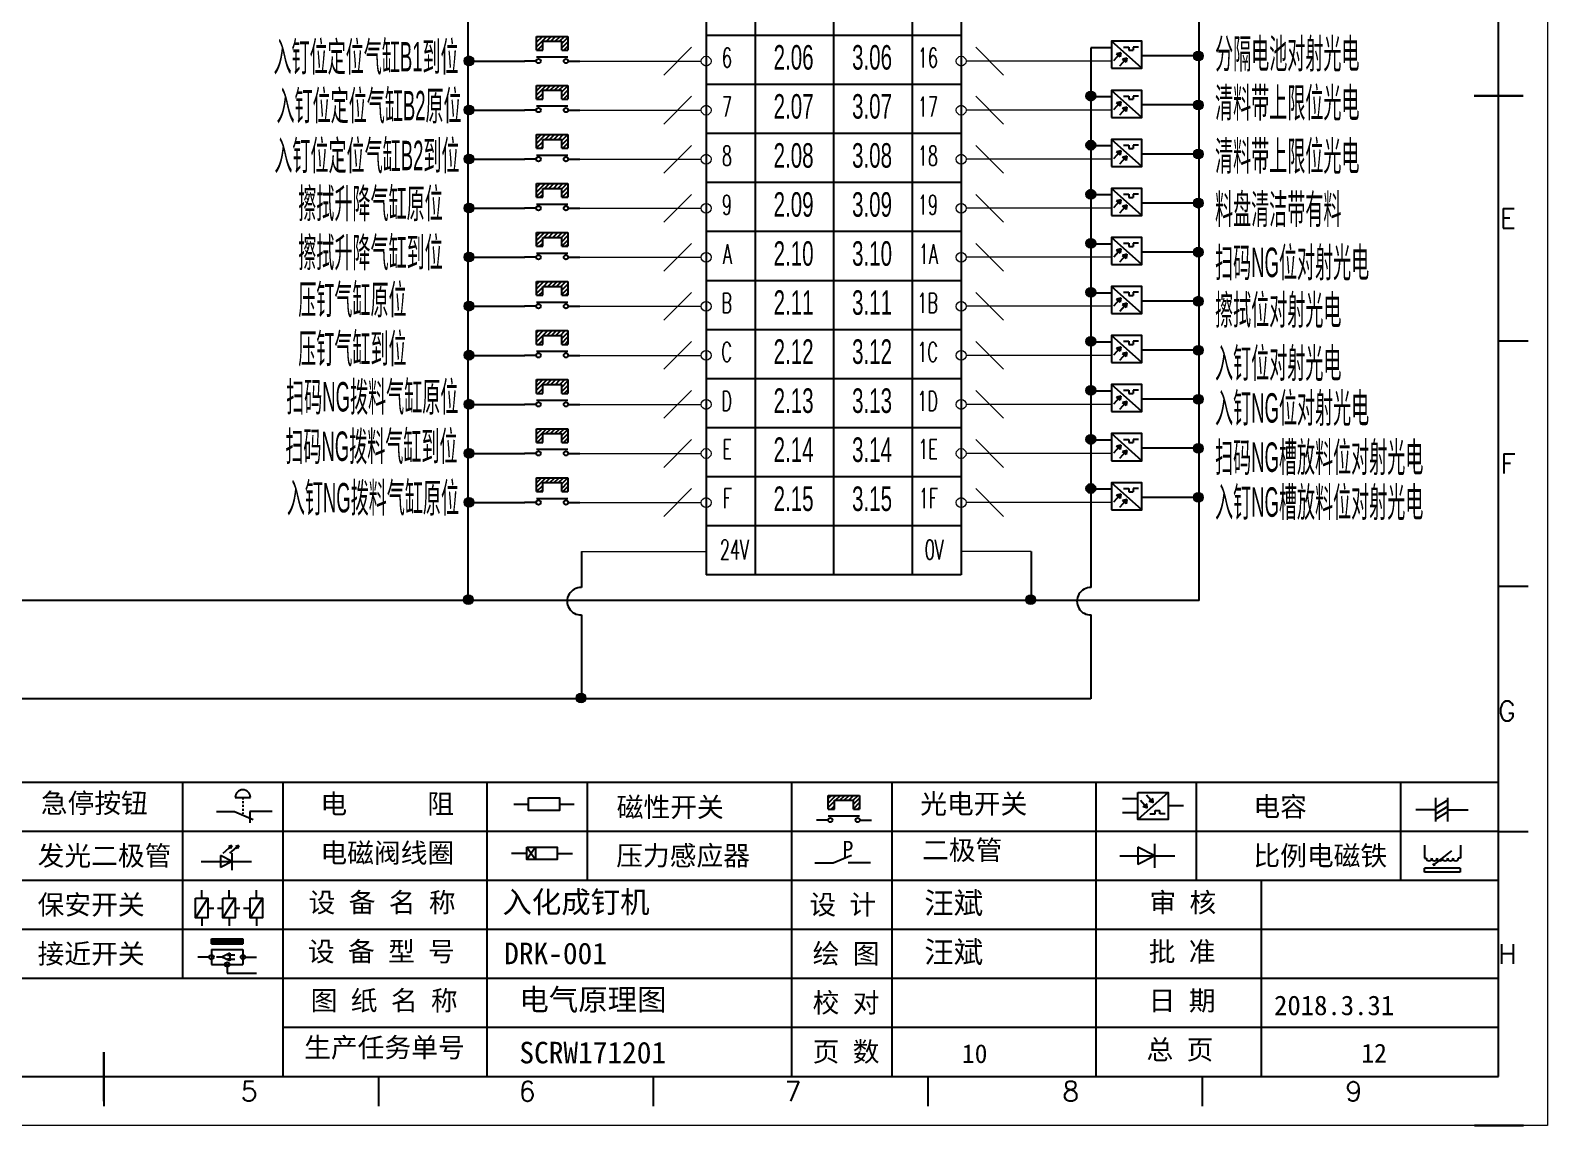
# Model space of a CAD drawing. Header units: millimetres. Extents: x 175 to 4940, y -2082 to 1907.
# Drawn here: x 1075.9 to 1230.6, y 99.8 to 211.4 of the extents above; entities that cross this region are included whole.
import ezdxf
from ezdxf.enums import TextEntityAlignment as Align

# ---------------------------------------------------------------- set-up
doc = ezdxf.new("R2010")
doc.units = ezdxf.units.MM
doc.layers.add('AE_BOR', color=1, linetype='Continuous')
doc.layers.add('Dimension', color=3, linetype='Continuous', lineweight=13)
doc.styles.get("Standard").update_dxf_attribs({"font": ''})
doc.styles.add('WD', font='romans.shx', dxfattribs={"width": 0.8, "bigfont": 'gbcbig.shx'})
doc.styles.add('样式 8', font='arial.ttf', dxfattribs={"width": 0.6, "height": 2.5})
doc.styles.add('汉字', font='')
doc.styles.get('Standard').set_extended_font_data('SimSun')
doc.styles.get('汉字').set_extended_font_data('新宋体')

# ---------------------------------------------------------------- blocks, each defined once
blk = doc.blocks.new('磁性开关')
at = {"linetype": 'ByBlock'}
h = blk.add_hatch(dxfattribs=at)
h.set_pattern_fill('ANSI31', color=256, scale=0.1, style=0)
h.paths.add_polyline_path([(-1910.88, -776.69), (-1910.88, -775.29), (-1907.69, -775.29), (-1907.69, -776.69), (-1908.31, -776.69), (-1908.31, -775.79), (-1910.25, -775.79), (-1910.25, -776.69)])
for p, q in [((-1910.88, -776.69), (-1910.88, -775.29)), ((-1910.88, -775.29), (-1907.69, -775.29)), ((-1910.25, -776.69), (-1910.25, -775.79)), ((-1910.25, -775.79), (-1908.31, -775.79)), ((-1908.31, -776.69), (-1908.31, -775.79)), ((-1907.69, -775.29), (-1907.69, -776.69)), ((-1910.91, -777.81), (-1912.09, -777.81)), ((-1910.88, -776.69), (-1910.25, -776.69)), ((-1910.88, -777.39), (-1907.69, -777.39)), ((-1908.31, -776.69), (-1907.69, -776.69)), ((-1907.66, -777.81), (-1906.48, -777.81))]:
    blk.add_line(p, q, dxfattribs=at)
for centre in [(-1910.68, -777.81), (-1907.88, -777.81)]:
    blk.add_circle(centre, 0.225, dxfattribs=at)
blk = doc.blocks.new('光电开关')
at = {"linetype": 'ByBlock'}
h = blk.add_hatch(dxfattribs=at)
h.set_pattern_fill('ANSI31', color=256, scale=0.01, style=0)
h.set_pattern_definition([(45, (0.172267, 0), (-0.0224506403, 0.0224506403), [])])
h.paths.add_polyline_path([(-1882.44, -776.34), (-1882.5, -775.91), (-1882.68, -776.07)])
h.paths.add_polyline_path([(-1882.86, -776.23), (-1882.44, -776.34), (-1882.68, -776.07)])
h.paths.add_polyline_path([(-1883.05, -776.88), (-1883.11, -776.45), (-1883.29, -776.61)])
h.paths.add_polyline_path([(-1883.47, -776.77), (-1883.05, -776.88), (-1883.29, -776.61)])
for p, q in [((-1884.01, -775.96), (-1885.56, -775.96)), ((-1880.91, -775.3), (-1884.01, -778.05)), ((-1883.75, -776.09), (-1883.05, -776.88)), ((-1883.11, -776.45), (-1883.47, -776.77)), ((-1883.14, -775.55), (-1882.44, -776.34)), ((-1883.05, -776.88), (-1883.11, -776.45)), ((-1882.5, -775.91), (-1882.86, -776.23)), ((-1882.44, -776.34), (-1882.86, -776.23)), ((-1882.44, -776.34), (-1882.5, -775.91)), ((-1879.37, -776.67), (-1880.91, -776.67)), ((-1884.01, -777.39), (-1885.56, -777.39)), ((-1883.05, -776.88), (-1883.47, -776.77)), ((-1882.78, -777.47), (-1882.23, -777.47)), ((-1882.23, -777.47), (-1882.23, -777.14)), ((-1882.23, -777.14), (-1881.78, -777.14)), ((-1881.78, -777.47), (-1881.78, -777.14)), ((-1881.23, -777.47), (-1881.78, -777.47))]:
    blk.add_line(p, q, dxfattribs=at)
blk.add_lwpolyline([(-1884.01, -775.3), (-1880.91, -775.3), (-1880.91, -778.05), (-1884.01, -778.05)], close=True, dxfattribs=at)
blk = doc.blocks.new('电磁阀线圈')
at = {"linetype": 'ByBlock'}
for p, q in [((-1854.61, -796.54), (-1856.17, -796.54)), ((-1854.61, -795.92), (-1853.75, -797.16)), ((-1853.75, -795.92), (-1854.61, -797.16)), ((-1853.75, -795.92), (-1853.75, -797.16)), ((-1851.53, -796.54), (-1849.97, -796.54))]:
    blk.add_line(p, q, dxfattribs=at)
blk.add_lwpolyline([(-1854.61, -795.92), (-1851.53, -795.92), (-1851.53, -797.16), (-1854.61, -797.16)], close=True, dxfattribs=at)
blk = doc.blocks.new('压力感应器')
at = {"linetype": 'ByBlock'}
for p, q in [((-1817.44, -777.73), (-1815.59, -777.73)), ((-1815.59, -777.73), (-1813.71, -776.93)), ((-1811.78, -777.73), (-1814.05, -777.73))]:
    blk.add_line(p, q, dxfattribs=at)
at = {"linetype": 'ByBlock', "insert": (-1814.65, -775.48), "char_height": 1.68, "width": 1.2242, "attachment_point": 1}
blk.add_mtext('{\\fNSimSun|b0|i0|c134|p49;P}', dxfattribs=at)
blk = doc.blocks.new('二极管')
at = {"linetype": 'ByBlock'}
for p, q in [((-1783.97, -776.77), (-1785.69, -775.9)), ((-1785.69, -775.9), (-1785.69, -777.65)), ((-1783.97, -777.99), (-1783.97, -775.56)), ((-1787.52, -776.77), (-1781.92, -776.77)), ((-1783.97, -776.77), (-1785.69, -777.65))]:
    blk.add_line(p, q, dxfattribs=at)
blk = doc.blocks.new('电容')
at = {"linetype": 'ByBlock'}
for p, q in [((-1756.08, -782.99), (-1756.08, -780.56)), ((-1754.86, -780.79), (-1756.08, -781.55)), ((-1754.86, -782.99), (-1754.86, -780.56)), ((-1756.08, -781.77), (-1758.13, -781.77)), ((-1754.86, -781.44), (-1756.08, -782.2)), ((-1754.86, -781.99), (-1756.08, -782.75)), ((-1754.86, -781.77), (-1752.81, -781.77))]:
    blk.add_line(p, q, dxfattribs=at)
blk = doc.blocks.new('发光二极管')
at = {"linetype": 'ByBlock'}
for p, q in [((-1755.78, -785.92), (-1754.89, -785.14)), ((-1754.89, -785.14), (-1755.2, -785.22)), ((-1755.2, -785.22), (-1755.01, -785.43)), ((-1755.08, -785.92), (-1754.18, -785.14)), ((-1754.89, -785.14), (-1755.01, -785.43)), ((-1754.84, -787.63), (-1754.84, -785.92)), ((-1754.18, -785.14), (-1754.49, -785.22)), ((-1754.49, -785.22), (-1754.31, -785.43)), ((-1754.18, -785.14), (-1754.31, -785.43)), ((-1758.01, -786.77), (-1752.89, -786.77)), ((-1754.84, -786.77), (-1756.04, -786.16)), ((-1756.04, -786.16), (-1756.04, -787.39)), ((-1754.84, -786.77), (-1756.04, -787.39))]:
    blk.add_line(p, q, dxfattribs=at)
blk = doc.blocks.new('比例电磁阀')
at = {"linetype": 'ByBlock'}
for p, q in [((-1757.26, -775.38), (-1757.26, -776.71)), ((-1754.5, -775.98), (-1756.35, -777.44)), ((-1753.58, -775.38), (-1753.58, -776.71)), ((-1757.26, -776.71), (-1757.05, -776.71)), ((-1753.6, -777.73), (-1757.25, -777.73)), ((-1757.25, -778.13), (-1757.25, -777.73)), ((-1753.6, -778.13), (-1757.25, -778.13)), ((-1756.35, -777.44), (-1756.25, -777.25)), ((-1756.35, -777.44), (-1756.15, -777.38)), ((-1756.15, -777.38), (-1756.25, -777.25)), ((-1753.58, -776.71), (-1753.8, -776.71)), ((-1753.6, -777.73), (-1753.6, -778.13))]:
    blk.add_line(p, q, dxfattribs=at)
for centre in [(-1756.78, -776.71), (-1756.24, -776.71), (-1755.7, -776.71), (-1755.15, -776.71), (-1754.61, -776.71), (-1754.07, -776.71)]:
    blk.add_arc(centre, 0.271, 180, 0, dxfattribs=at)
blk = doc.blocks.new('保安开关')
at = {"linetype": 'ByBlock'}
for p, q in [((-1757.96, -790.79), (-1757.96, -789.97)), ((-1755.17, -790.79), (-1755.17, -789.97)), ((-1752.39, -790.79), (-1752.39, -789.97)), ((-1757.33, -790.79), (-1758.6, -792.81)), ((-1757.33, -791.8), (-1756.72, -791.8)), ((-1756.35, -791.8), (-1755.89, -791.8)), ((-1754.54, -790.79), (-1755.81, -792.81)), ((-1754.52, -791.8), (-1754.06, -791.8)), ((-1753.69, -791.8), (-1753.08, -791.8)), ((-1751.75, -790.79), (-1753.02, -792.81)), ((-1757.96, -792.81), (-1757.96, -793.62)), ((-1755.17, -792.81), (-1755.17, -793.62)), ((-1752.39, -792.81), (-1752.39, -793.62))]:
    blk.add_line(p, q, dxfattribs=at)
for points in [[(-1758.6, -790.79), (-1757.33, -790.79), (-1757.33, -792.81), (-1758.6, -792.81)], [(-1755.81, -790.79), (-1754.54, -790.79), (-1754.54, -792.81), (-1755.81, -792.81)], [(-1753.02, -790.79), (-1751.75, -790.79), (-1751.75, -792.81), (-1753.02, -792.81)]]:
    blk.add_lwpolyline(points, close=True, dxfattribs=at)
blk = doc.blocks.new('接近开关')
at = {"linetype": 'ByBlock'}
h = blk.add_hatch(dxfattribs=at)
h.set_pattern_fill('ANSI31', color=256, scale=0.01, style=0)
h.set_pattern_definition([(45, (-89.131516, -30.795668), (-0.0224506403, 0.0224506403), [])])
h.paths.add_polyline_path([(-1516.96, -1123.35), (-1516.96, -1122.85), (-1513.76, -1122.85), (-1513.76, -1123.35)])
for p, q in [((-1516.96, -1123.35), (-1516.96, -1122.85)), ((-1516.96, -1122.85), (-1513.76, -1122.85)), ((-1513.76, -1122.85), (-1513.76, -1123.35)), ((-1517.18, -1124.71), (-1518.36, -1124.71)), ((-1516.96, -1123.35), (-1513.76, -1123.35)), ((-1516.96, -1123.95), (-1513.76, -1123.95)), ((-1516.96, -1123.95), (-1516.96, -1125.47)), ((-1515.91, -1124.71), (-1516.45, -1124.71)), ((-1515.11, -1124.31), (-1515.91, -1124.71)), ((-1515.11, -1125.11), (-1515.91, -1124.71)), ((-1515.33, -1124.53), (-1515.17, -1124.53)), ((-1515.25, -1124.45), (-1515.25, -1124.61)), ((-1515.11, -1124.31), (-1515.11, -1125.11)), ((-1515.11, -1124.48), (-1514.58, -1124.48)), ((-1513.76, -1123.95), (-1513.76, -1125.47)), ((-1513.54, -1124.71), (-1512.36, -1124.71)), ((-1516.96, -1125.47), (-1513.76, -1125.47)), ((-1515.36, -1125.69), (-1515.36, -1126.36)), ((-1515.33, -1124.88), (-1515.17, -1124.88)), ((-1515.11, -1124.94), (-1514.58, -1124.94)), ((-1515.36, -1126.36), (-1512.36, -1126.36))]:
    blk.add_line(p, q, dxfattribs=at)
for centre in [(-1516.96, -1124.71), (-1513.76, -1124.71), (-1515.36, -1125.47)]:
    blk.add_circle(centre, 0.225, dxfattribs=at)
blk = doc.blocks.new('电阻')
at = {"linetype": 'ByBlock'}
for p, q in [((-3.09, 0), (-1.57, 0)), ((1.57, 0), (3.09, 0))]:
    blk.add_line(p, q, dxfattribs=at)
blk.add_lwpolyline([(-1.57, 0.63), (1.57, 0.63), (1.57, -0.63), (-1.57, -0.63)], close=True, dxfattribs=at)
blk = doc.blocks.new('急停按钮')
at = {"linetype": 'ByBlock'}
for p, q in [((-1.86, 0), (0, 0)), ((0, 0), (1.88, -0.81)), ((0.06, 1.45), (1.61, 1.45)), ((0.83, 1.45), (0.83, 1.24)), ((0.83, 1.07), (0.83, 0.85)), ((0.83, 0.68), (0.83, 0.47)), ((0.83, 0.29), (0.83, 0.08)), ((3.81, 0), (1.54, 0)), ((1.54, 0), (1.54, -1.15)), ((0.83, -0.09), (0.83, -0.24))]:
    blk.add_line(p, q, dxfattribs=at)
blk.add_arc((0.83, 1.45), 0.774, 0, 180)

msp = doc.modelspace()

# ---------------------------------------------------------------- hatches: boundary and pattern name
at = {"linetype": 'ByBlock'}
h = msp.add_hatch(dxfattribs=at)
h.set_pattern_fill('ANSI31', color=256, scale=0.01, angle=180, style=0)
h.set_pattern_definition([(315, (3070.331145, -567.749178), (-0.0224506403, -0.0224506403), [])])
h.paths.add_polyline_path([(1187.715, 208.589), (1187.655, 208.162), (1187.476, 208.321)])
h.paths.add_polyline_path([(1187.715, 208.589), (1187.476, 208.321), (1187.298, 208.481)])
h.paths.add_polyline_path([(1187.049, 208.703), (1186.87, 208.862), (1187.108, 209.13)])
h.paths.add_polyline_path([(1186.87, 208.862), (1186.691, 209.021), (1187.108, 209.13)])
at = {"lineweight": -2}
for points in [[(1195.517, 208.804, 1), (1194.517, 208.804, 1)], [(1121.15, 208.304, 1), (1120.15, 208.304, 1)], [(1183.558, 204.712, -1), (1184.558, 204.712, -1)], [(1195.517, 203.804, 1), (1194.517, 203.804, 1)], [(1121.15, 203.304, 1), (1120.15, 203.304, 1)], [(1183.558, 199.712, -1), (1184.558, 199.712, -1)], [(1121.15, 198.304, 1), (1120.15, 198.304, 1)], [(1195.517, 198.804, 1), (1194.517, 198.804, 1)], [(1183.558, 194.712, -1), (1184.558, 194.712, -1)], [(1121.15, 193.304, 1), (1120.15, 193.304, 1)], [(1195.517, 193.804, 1), (1194.517, 193.804, 1)], [(1121.15, 188.304, 1), (1120.15, 188.304, 1)], [(1183.558, 189.712, -1), (1184.558, 189.712, -1)], [(1195.517, 188.804, 1), (1194.517, 188.804, 1)], [(1183.558, 184.712, -1), (1184.558, 184.712, -1)], [(1195.517, 183.804, 1), (1194.517, 183.804, 1)], [(1121.15, 183.304, 1), (1120.15, 183.304, 1)], [(1183.558, 179.712, -1), (1184.558, 179.712, -1)], [(1121.15, 178.304, 1), (1120.15, 178.304, 1)], [(1195.517, 178.804, 1), (1194.517, 178.804, 1)], [(1183.558, 174.712, -1), (1184.558, 174.712, -1)], [(1121.15, 173.304, 1), (1120.15, 173.304, 1)], [(1195.517, 173.804, 1), (1194.517, 173.804, 1)], [(1183.558, 169.712, -1), (1184.558, 169.712, -1)], [(1121.15, 168.304, 1), (1120.15, 168.304, 1)], [(1195.517, 168.804, 1), (1194.517, 168.804, 1)], [(1183.558, 164.712, -1), (1184.558, 164.712, -1)], [(1195.517, 163.804, 1), (1194.517, 163.804, 1)], [(1121.15, 163.304, 1), (1120.15, 163.304, 1)], [(1121.082, 153.378, 1), (1120.082, 153.378, 1)], [(1178.431, 153.378, 1), (1177.431, 153.378, 1)], [(1132.579, 143.35, 1), (1131.579, 143.35, 1)]]:
    msp.add_hatch(color=256, dxfattribs=at).paths.add_polyline_path(points)
at = {"linetype": 'ByBlock'}
h = msp.add_hatch(dxfattribs=at)
h.set_pattern_fill('ANSI31', color=256, scale=0.01, angle=180, style=0)
h.set_pattern_definition([(315, (3070.331145, -572.749178), (-0.0224506403, -0.0224506403), [])])
h.paths.add_polyline_path([(1187.715, 203.589), (1187.655, 203.162), (1187.476, 203.321)])
h.paths.add_polyline_path([(1187.715, 203.589), (1187.476, 203.321), (1187.298, 203.481)])
h.paths.add_polyline_path([(1187.049, 203.703), (1186.87, 203.862), (1187.108, 204.13)])
h.paths.add_polyline_path([(1186.87, 203.862), (1186.691, 204.021), (1187.108, 204.13)])
h = msp.add_hatch(dxfattribs=at)
h.set_pattern_fill('ANSI31', color=256, scale=0.01, angle=180, style=0)
h.set_pattern_definition([(315, (3070.331145, -577.749178), (-0.0224506403, -0.0224506403), [])])
h.paths.add_polyline_path([(1187.715, 198.589), (1187.655, 198.162), (1187.476, 198.321)])
h.paths.add_polyline_path([(1187.715, 198.589), (1187.476, 198.321), (1187.298, 198.481)])
h.paths.add_polyline_path([(1187.049, 198.703), (1186.87, 198.862), (1187.108, 199.13)])
h.paths.add_polyline_path([(1186.87, 198.862), (1186.691, 199.021), (1187.108, 199.13)])
h = msp.add_hatch(dxfattribs=at)
h.set_pattern_fill('ANSI31', color=256, scale=0.01, angle=180, style=0)
h.set_pattern_definition([(315, (3070.331145, -582.749178), (-0.0224506403, -0.0224506403), [])])
h.paths.add_polyline_path([(1187.715, 193.589), (1187.655, 193.162), (1187.476, 193.321)])
h.paths.add_polyline_path([(1187.715, 193.589), (1187.476, 193.321), (1187.298, 193.481)])
h.paths.add_polyline_path([(1187.049, 193.703), (1186.87, 193.862), (1187.108, 194.13)])
h.paths.add_polyline_path([(1186.87, 193.862), (1186.691, 194.021), (1187.108, 194.13)])
h = msp.add_hatch(dxfattribs=at)
h.set_pattern_fill('ANSI31', color=256, scale=0.01, angle=180, style=0)
h.set_pattern_definition([(315, (3070.331145, -587.749178), (-0.0224506403, -0.0224506403), [])])
h.paths.add_polyline_path([(1187.715, 188.589), (1187.655, 188.162), (1187.476, 188.321)])
h.paths.add_polyline_path([(1187.715, 188.589), (1187.476, 188.321), (1187.298, 188.481)])
h.paths.add_polyline_path([(1187.049, 188.703), (1186.87, 188.862), (1187.108, 189.13)])
h.paths.add_polyline_path([(1186.87, 188.862), (1186.691, 189.021), (1187.108, 189.13)])
h = msp.add_hatch(dxfattribs=at)
h.set_pattern_fill('ANSI31', color=256, scale=0.01, angle=180, style=0)
h.set_pattern_definition([(315, (3070.331145, -592.749178), (-0.0224506403, -0.0224506403), [])])
h.paths.add_polyline_path([(1187.715, 183.589), (1187.655, 183.162), (1187.476, 183.321)])
h.paths.add_polyline_path([(1187.715, 183.589), (1187.476, 183.321), (1187.298, 183.481)])
h.paths.add_polyline_path([(1187.049, 183.703), (1186.87, 183.862), (1187.108, 184.13)])
h.paths.add_polyline_path([(1186.87, 183.862), (1186.691, 184.021), (1187.108, 184.13)])
h = msp.add_hatch(dxfattribs=at)
h.set_pattern_fill('ANSI31', color=256, scale=0.01, angle=180, style=0)
h.set_pattern_definition([(315, (3070.331145, -597.749178), (-0.0224506403, -0.0224506403), [])])
h.paths.add_polyline_path([(1187.715, 178.589), (1187.655, 178.162), (1187.476, 178.321)])
h.paths.add_polyline_path([(1187.715, 178.589), (1187.476, 178.321), (1187.298, 178.481)])
h.paths.add_polyline_path([(1187.049, 178.703), (1186.87, 178.862), (1187.108, 179.13)])
h.paths.add_polyline_path([(1186.87, 178.862), (1186.691, 179.021), (1187.108, 179.13)])
h = msp.add_hatch(dxfattribs=at)
h.set_pattern_fill('ANSI31', color=256, scale=0.01, angle=180, style=0)
h.set_pattern_definition([(315, (3070.331145, -602.749178), (-0.0224506403, -0.0224506403), [])])
h.paths.add_polyline_path([(1187.715, 173.589), (1187.655, 173.162), (1187.476, 173.321)])
h.paths.add_polyline_path([(1187.715, 173.589), (1187.476, 173.321), (1187.298, 173.481)])
h.paths.add_polyline_path([(1187.049, 173.703), (1186.87, 173.862), (1187.108, 174.13)])
h.paths.add_polyline_path([(1186.87, 173.862), (1186.691, 174.021), (1187.108, 174.13)])
h = msp.add_hatch(dxfattribs=at)
h.set_pattern_fill('ANSI31', color=256, scale=0.01, angle=180, style=0)
h.set_pattern_definition([(315, (3070.331145, -607.749178), (-0.0224506403, -0.0224506403), [])])
h.paths.add_polyline_path([(1187.715, 168.589), (1187.655, 168.162), (1187.476, 168.321)])
h.paths.add_polyline_path([(1187.715, 168.589), (1187.476, 168.321), (1187.298, 168.481)])
h.paths.add_polyline_path([(1187.049, 168.703), (1186.87, 168.862), (1187.108, 169.13)])
h.paths.add_polyline_path([(1186.87, 168.862), (1186.691, 169.021), (1187.108, 169.13)])
h = msp.add_hatch(dxfattribs=at)
h.set_pattern_fill('ANSI31', color=256, scale=0.01, angle=180, style=0)
h.set_pattern_definition([(315, (3070.331145, -612.749178), (-0.0224506403, -0.0224506403), [])])
h.paths.add_polyline_path([(1187.715, 163.589), (1187.655, 163.162), (1187.476, 163.321)])
h.paths.add_polyline_path([(1187.715, 163.589), (1187.476, 163.321), (1187.298, 163.481)])
h.paths.add_polyline_path([(1187.049, 163.703), (1186.87, 163.862), (1187.108, 164.13)])
h.paths.add_polyline_path([(1186.87, 163.862), (1186.691, 164.021), (1187.108, 164.13)])

# ---------------------------------------------------------------- linework, layer by layer
for p, q in [((1225.642, 104.754), (1225.642, 304.754)), ((1144.834, 245.896), (1144.834, 155.896)), ((1149.834, 245.896), (1149.834, 155.896)), ((1157.834, 245.896), (1157.834, 155.896)), ((1165.834, 245.896), (1165.834, 155.896)), ((1170.834, 245.896), (1170.834, 155.896)), ((1170.834, 210.896), (1144.834, 210.896)), ((1184.058, 209.637), (1184.058, 154.609)), ((1120.584, 208.283), (1126.326, 208.283)), ((1195.085, 208.808), (1189.244, 208.808)), ((1170.834, 205.896), (1144.834, 205.896)), ((1120.584, 203.283), (1126.326, 203.283)), ((1195.085, 203.808), (1189.244, 203.808)), ((1170.834, 200.896), (1144.834, 200.896)), ((1120.584, 198.283), (1126.326, 198.283)), ((1195.085, 198.808), (1189.244, 198.808)), ((1170.834, 195.896), (1144.834, 195.896)), ((1195.085, 193.808), (1189.244, 193.808)), ((1120.584, 193.283), (1126.326, 193.283)), ((1170.834, 190.896), (1144.834, 190.896)), ((1195.085, 188.808), (1189.244, 188.808)), ((1120.584, 188.283), (1126.326, 188.283)), ((1170.834, 185.896), (1144.834, 185.896)), ((1120.584, 183.283), (1126.326, 183.283)), ((1195.085, 183.808), (1189.244, 183.808)), ((1170.834, 180.896), (1144.834, 180.896)), ((1120.584, 178.283), (1126.326, 178.283)), ((1195.085, 178.808), (1189.244, 178.808)), ((1170.834, 175.896), (1144.834, 175.896)), ((1195.085, 173.808), (1189.244, 173.808)), ((1120.584, 173.283), (1126.326, 173.283)), ((1170.834, 170.896), (1144.834, 170.896)), ((1195.085, 168.808), (1189.244, 168.808)), ((1120.584, 168.283), (1126.326, 168.283)), ((1170.834, 165.896), (1144.834, 165.896)), ((1120.584, 163.283), (1126.326, 163.283)), ((1195.085, 163.808), (1189.244, 163.808)), ((1170.834, 160.896), (1144.834, 160.896)), ((1132.115, 158.283), (1132.115, 154.607)), ((1177.972, 158.283), (1177.972, 153.283)), ((1170.834, 155.896), (1144.834, 155.896)), ((1195.088, 153.283), (1046.07, 153.283)), ((1132.115, 151.822), (1132.115, 143.283)), ((1184.058, 151.821), (1184.058, 143.283)), ((1184.058, 143.283), (955.892, 143.283)), ((943.672, 104.754), (1223.172, 104.754)), ((1064.439, 104.754), (1124.389, 104.754)), ((1124.389, 104.754), (1193.174, 104.754))]:
    msp.add_line(p, q)
at = {"color": 0, "lineweight": -2}
for p, q in [((1120.58, 153.283), (1120.58, 238.283)), ((1195.088, 153.283), (1195.088, 238.283)), ((1091.428, 134.754), (1091.428, 114.754)), ((1101.666, 134.754), (1101.666, 104.839)), ((1122.476, 134.754), (1122.476, 124.754)), ((1132.714, 134.754), (1132.714, 124.754)), ((1153.524, 134.754), (1153.524, 124.754)), ((1163.762, 134.754), (1163.762, 124.754)), ((1184.572, 134.754), (1184.572, 124.754)), ((1194.81, 134.754), (1194.81, 124.754)), ((1215.62, 134.754), (1215.62, 124.754)), ((1122.476, 124.754), (1122.476, 104.839)), ((1153.524, 124.754), (1153.524, 104.754)), ((1163.762, 124.754), (1163.762, 104.754)), ((1184.572, 124.754), (1184.572, 104.754)), ((1201.425, 124.754), (1201.425, 104.754))]:
    msp.add_line(p, q, dxfattribs=at)
at = {"linetype": 'ByBlock'}
for p, q in [((1186.153, 209.637), (1184.058, 209.637)), ((1189.244, 207.547), (1186.153, 210.301)), ((1186.407, 208.343), (1187.108, 209.13)), ((1187.108, 209.13), (1186.691, 209.021)), ((1187.049, 208.703), (1186.691, 209.021)), ((1187.108, 209.13), (1187.049, 208.703)), ((1187.38, 209.72), (1187.927, 209.72)), ((1187.927, 209.72), (1187.927, 209.386)), ((1187.927, 209.386), (1188.383, 209.386)), ((1188.93, 209.72), (1188.383, 209.72)), ((1188.383, 209.72), (1188.383, 209.386)), ((1187.014, 207.802), (1187.715, 208.589)), ((1187.715, 208.589), (1187.298, 208.481)), ((1187.655, 208.162), (1187.298, 208.481)), ((1187.715, 208.589), (1187.655, 208.162)), ((1186.153, 204.637), (1183.958, 204.637)), ((1189.244, 202.547), (1186.153, 205.301)), ((1187.38, 204.72), (1187.927, 204.72)), ((1187.927, 204.72), (1187.927, 204.386)), ((1187.927, 204.386), (1188.383, 204.386)), ((1188.93, 204.72), (1188.383, 204.72)), ((1188.383, 204.72), (1188.383, 204.386)), ((1186.407, 203.343), (1187.108, 204.13)), ((1187.108, 204.13), (1186.691, 204.021)), ((1187.049, 203.703), (1186.691, 204.021)), ((1187.014, 202.802), (1187.715, 203.589)), ((1187.108, 204.13), (1187.049, 203.703)), ((1187.715, 203.589), (1187.298, 203.481)), ((1187.655, 203.162), (1187.298, 203.481)), ((1187.715, 203.589), (1187.655, 203.162)), ((1186.153, 199.637), (1183.958, 199.637)), ((1189.244, 197.547), (1186.153, 200.301)), ((1187.38, 199.72), (1187.927, 199.72)), ((1187.927, 199.72), (1187.927, 199.386)), ((1188.93, 199.72), (1188.383, 199.72)), ((1188.383, 199.72), (1188.383, 199.386)), ((1186.407, 198.343), (1187.108, 199.13)), ((1187.108, 199.13), (1186.691, 199.021)), ((1187.049, 198.703), (1186.691, 199.021)), ((1187.014, 197.802), (1187.715, 198.589)), ((1187.108, 199.13), (1187.049, 198.703)), ((1187.715, 198.589), (1187.298, 198.481)), ((1187.655, 198.162), (1187.298, 198.481)), ((1187.715, 198.589), (1187.655, 198.162)), ((1187.927, 199.386), (1188.383, 199.386)), ((1189.244, 192.547), (1186.153, 195.301)), ((1186.153, 194.637), (1183.958, 194.637)), ((1186.407, 193.343), (1187.108, 194.13)), ((1187.108, 194.13), (1186.691, 194.021)), ((1187.049, 193.703), (1186.691, 194.021)), ((1187.014, 192.802), (1187.715, 193.589)), ((1187.108, 194.13), (1187.049, 193.703)), ((1187.715, 193.589), (1187.298, 193.481)), ((1187.655, 193.162), (1187.298, 193.481)), ((1187.38, 194.72), (1187.927, 194.72)), ((1187.715, 193.589), (1187.655, 193.162)), ((1187.927, 194.72), (1187.927, 194.386)), ((1187.927, 194.386), (1188.383, 194.386)), ((1188.93, 194.72), (1188.383, 194.72)), ((1188.383, 194.72), (1188.383, 194.386)), ((1186.153, 189.637), (1183.958, 189.637)), ((1189.244, 187.547), (1186.153, 190.301)), ((1186.407, 188.343), (1187.108, 189.13)), ((1187.108, 189.13), (1186.691, 189.021)), ((1187.049, 188.703), (1186.691, 189.021)), ((1187.108, 189.13), (1187.049, 188.703)), ((1187.38, 189.72), (1187.927, 189.72)), ((1187.927, 189.72), (1187.927, 189.386)), ((1187.927, 189.386), (1188.383, 189.386)), ((1188.93, 189.72), (1188.383, 189.72)), ((1188.383, 189.72), (1188.383, 189.386)), ((1187.014, 187.802), (1187.715, 188.589)), ((1187.715, 188.589), (1187.298, 188.481)), ((1187.655, 188.162), (1187.298, 188.481)), ((1187.715, 188.589), (1187.655, 188.162)), ((1186.153, 184.637), (1183.958, 184.637)), ((1189.244, 182.547), (1186.153, 185.301)), ((1186.407, 183.343), (1187.108, 184.13)), ((1187.108, 184.13), (1186.691, 184.021)), ((1187.108, 184.13), (1187.049, 183.703)), ((1187.38, 184.72), (1187.927, 184.72)), ((1187.927, 184.72), (1187.927, 184.386)), ((1187.927, 184.386), (1188.383, 184.386)), ((1188.93, 184.72), (1188.383, 184.72)), ((1188.383, 184.72), (1188.383, 184.386)), ((1187.049, 183.703), (1186.691, 184.021)), ((1187.014, 182.802), (1187.715, 183.589)), ((1187.715, 183.589), (1187.298, 183.481)), ((1187.655, 183.162), (1187.298, 183.481)), ((1187.715, 183.589), (1187.655, 183.162)), ((1186.153, 179.637), (1183.958, 179.637)), ((1189.244, 177.547), (1186.153, 180.301)), ((1187.38, 179.72), (1187.927, 179.72)), ((1187.927, 179.72), (1187.927, 179.386)), ((1188.93, 179.72), (1188.383, 179.72)), ((1188.383, 179.72), (1188.383, 179.386)), ((1186.407, 178.343), (1187.108, 179.13)), ((1187.108, 179.13), (1186.691, 179.021)), ((1187.049, 178.703), (1186.691, 179.021)), ((1187.014, 177.802), (1187.715, 178.589)), ((1187.108, 179.13), (1187.049, 178.703)), ((1187.715, 178.589), (1187.298, 178.481)), ((1187.655, 178.162), (1187.298, 178.481)), ((1187.715, 178.589), (1187.655, 178.162)), ((1187.927, 179.386), (1188.383, 179.386)), ((1189.244, 172.547), (1186.153, 175.301)), ((1186.153, 174.637), (1183.958, 174.637)), ((1186.407, 173.343), (1187.108, 174.13)), ((1187.108, 174.13), (1186.691, 174.021)), ((1187.049, 173.703), (1186.691, 174.021)), ((1187.014, 172.802), (1187.715, 173.589)), ((1187.108, 174.13), (1187.049, 173.703)), ((1187.715, 173.589), (1187.298, 173.481)), ((1187.655, 173.162), (1187.298, 173.481)), ((1187.38, 174.72), (1187.927, 174.72)), ((1187.715, 173.589), (1187.655, 173.162)), ((1187.927, 174.72), (1187.927, 174.386)), ((1187.927, 174.386), (1188.383, 174.386)), ((1188.93, 174.72), (1188.383, 174.72)), ((1188.383, 174.72), (1188.383, 174.386)), ((1189.244, 167.547), (1186.153, 170.301)), ((1186.153, 169.637), (1183.958, 169.637)), ((1186.407, 168.343), (1187.108, 169.13)), ((1187.108, 169.13), (1186.691, 169.021)), ((1187.049, 168.703), (1186.691, 169.021)), ((1187.108, 169.13), (1187.049, 168.703)), ((1187.38, 169.72), (1187.927, 169.72)), ((1187.927, 169.72), (1187.927, 169.386)), ((1187.927, 169.386), (1188.383, 169.386)), ((1188.93, 169.72), (1188.383, 169.72)), ((1188.383, 169.72), (1188.383, 169.386)), ((1187.014, 167.802), (1187.715, 168.589)), ((1187.715, 168.589), (1187.298, 168.481)), ((1187.655, 168.162), (1187.298, 168.481)), ((1187.715, 168.589), (1187.655, 168.162)), ((1186.153, 164.637), (1183.958, 164.637)), ((1189.244, 162.547), (1186.153, 165.301)), ((1186.407, 163.343), (1187.108, 164.13)), ((1187.108, 164.13), (1186.691, 164.021)), ((1187.049, 163.703), (1186.691, 164.021)), ((1187.108, 164.13), (1187.049, 163.703)), ((1187.38, 164.72), (1187.927, 164.72)), ((1187.927, 164.72), (1187.927, 164.386)), ((1187.927, 164.386), (1188.383, 164.386)), ((1188.93, 164.72), (1188.383, 164.72)), ((1188.383, 164.72), (1188.383, 164.386)), ((1187.014, 162.802), (1187.715, 163.589)), ((1187.715, 163.589), (1187.298, 163.481)), ((1187.655, 163.162), (1187.298, 163.481)), ((1187.715, 163.589), (1187.655, 163.162)), ((1225.642, 134.754), (938.642, 134.754)), ((1225.642, 129.754), (938.642, 129.754)), ((1225.642, 124.754), (938.642, 124.754)), ((1225.642, 119.754), (938.642, 119.754)), ((1225.642, 114.754), (938.642, 114.754)), ((1225.642, 109.754), (1101.666, 109.754))]:
    msp.add_line(p, q, dxfattribs=at)
at = {"lineweight": 0}
for p, q in [((1131.956, 208.283), (1144.338, 208.283)), ((1186.153, 208.283), (1171.331, 208.283)), ((1131.956, 203.283), (1144.338, 203.283)), ((1186.153, 203.283), (1171.331, 203.283)), ((1131.956, 198.283), (1144.338, 198.283)), ((1186.153, 198.283), (1171.331, 198.283)), ((1131.956, 193.283), (1144.338, 193.283)), ((1186.153, 193.283), (1171.331, 193.283)), ((1131.956, 188.283), (1144.338, 188.283)), ((1186.153, 188.283), (1171.331, 188.283)), ((1131.956, 183.283), (1144.338, 183.283)), ((1186.153, 183.283), (1171.331, 183.283)), ((1131.956, 178.283), (1144.338, 178.283)), ((1186.153, 178.283), (1171.331, 178.283)), ((1131.956, 173.283), (1144.338, 173.283)), ((1186.153, 173.283), (1171.331, 173.283)), ((1131.956, 168.283), (1144.338, 168.283)), ((1186.153, 168.283), (1171.331, 168.283)), ((1131.956, 163.283), (1144.338, 163.283)), ((1186.153, 163.283), (1171.331, 163.283)), ((1132.115, 158.283), (1144.834, 158.283)), ((1177.972, 158.283), (1170.834, 158.283))]:
    msp.add_line(p, q, dxfattribs=at)
at = {"color": 0, "ltscale": 2}
for p, q in [((1225.642, 104.754), (1225.642, 126.2)), ((1193.174, 104.754), (1223.172, 104.754)), ((1193.174, 104.754), (1225.642, 104.754))]:
    msp.add_line(p, q, dxfattribs=at)
at = {"linetype": 'ByBlock'}
for points in [[(1186.153, 207.547), (1189.244, 207.547), (1189.244, 210.301), (1186.153, 210.301)], [(1186.153, 202.547), (1189.244, 202.547), (1189.244, 205.301), (1186.153, 205.301)], [(1186.153, 197.547), (1189.244, 197.547), (1189.244, 200.301), (1186.153, 200.301)], [(1186.153, 192.547), (1189.244, 192.547), (1189.244, 195.301), (1186.153, 195.301)], [(1186.153, 187.547), (1189.244, 187.547), (1189.244, 190.301), (1186.153, 190.301)], [(1186.153, 182.547), (1189.244, 182.547), (1189.244, 185.301), (1186.153, 185.301)], [(1186.153, 177.547), (1189.244, 177.547), (1189.244, 180.301), (1186.153, 180.301)], [(1186.153, 172.547), (1189.244, 172.547), (1189.244, 175.301), (1186.153, 175.301)], [(1186.153, 167.547), (1189.244, 167.547), (1189.244, 170.301), (1186.153, 170.301)], [(1186.153, 162.547), (1189.244, 162.547), (1189.244, 165.301), (1186.153, 165.301)]]:
    msp.add_lwpolyline(points, close=True, dxfattribs=at)
at = {"lineweight": 0}
for centre in [(1195.017, 208.804), (1120.65, 208.304), (1144.834, 208.279), (1170.834, 208.279), (1184.058, 204.712), (1195.017, 203.804), (1120.65, 203.304), (1144.834, 203.279), (1170.834, 203.279), (1184.058, 199.712), (1120.65, 198.304), (1144.834, 198.279), (1170.834, 198.279), (1195.017, 198.804), (1184.058, 194.712), (1120.65, 193.304), (1144.834, 193.279), (1170.834, 193.279), (1195.017, 193.804), (1120.65, 188.304), (1144.834, 188.279), (1170.834, 188.279), (1184.058, 189.712), (1195.017, 188.804), (1184.058, 184.712), (1195.017, 183.804), (1120.65, 183.304), (1144.834, 183.279), (1170.834, 183.279), (1184.058, 179.712), (1120.65, 178.304), (1144.834, 178.279), (1170.834, 178.279), (1195.017, 178.804), (1184.058, 174.712), (1120.65, 173.304), (1144.834, 173.279), (1170.834, 173.279), (1195.017, 173.804), (1184.058, 169.712), (1120.65, 168.304), (1144.834, 168.279), (1170.834, 168.279), (1195.017, 168.804), (1184.058, 164.712), (1195.017, 163.804), (1120.65, 163.304), (1144.834, 163.279), (1170.834, 163.279), (1120.582, 153.378), (1177.931, 153.378), (1132.079, 143.35)]:
    msp.add_circle(centre, 0.5, dxfattribs=at)
at = {"color": 0, "ltscale": 2}
for centre in [(1132.048, 153.215), (1184.034, 153.215)]:
    msp.add_arc(centre, 1.394, 87.27672, 272.72328, dxfattribs=at)
at = {"layer": 'AE_BOR', "color": 1, "lineweight": 15}
for p, q in [((1230.639, 309.754), (1230.639, 99.754)), ((1230.639, 99.754), (933.639, 99.754))]:
    msp.add_line(p, q, dxfattribs=at)
at = {"layer": 'AE_BOR', "color": 2, "lineweight": 30}
for p, q in [((1223.142, 204.754), (1228.142, 204.754)), ((1083.422, 107.254), (1083.422, 102.254)), ((1083.422, 104.754), (1083.422, 102.254))]:
    msp.add_line(p, q, dxfattribs=at)
at = {"layer": 'AE_BOR'}
for p, q in [((1225.642, 179.754), (1228.642, 179.754)), ((1225.642, 154.754), (1228.642, 154.754)), ((1225.642, 129.754), (1228.642, 129.754)), ((1083.422, 104.754), (1083.422, 101.754)), ((1111.422, 104.754), (1111.422, 101.754)), ((1139.422, 104.754), (1139.422, 101.754)), ((1167.422, 104.754), (1167.422, 101.754)), ((1195.422, 104.754), (1195.422, 101.754))]:
    msp.add_line(p, q, dxfattribs=at)
at = {"layer": 'AE_BOR', "lineweight": 30}
msp.add_line((1228.172, 99.754), (1223.172, 99.754), dxfattribs=at)
at = {"layer": 'Dimension', "lineweight": 0}
for p, q in [((1140.516, 206.865), (1143.345, 209.694)), ((1175.156, 206.865), (1172.327, 209.694)), ((1140.516, 201.865), (1143.345, 204.694)), ((1175.156, 201.865), (1172.327, 204.694)), ((1140.516, 196.865), (1143.345, 199.694)), ((1175.156, 196.865), (1172.327, 199.694)), ((1140.516, 191.865), (1143.345, 194.694)), ((1175.156, 191.865), (1172.327, 194.694)), ((1140.516, 186.865), (1143.345, 189.694)), ((1175.156, 186.865), (1172.327, 189.694)), ((1140.516, 181.865), (1143.345, 184.694)), ((1175.156, 181.865), (1172.327, 184.694)), ((1140.516, 176.865), (1143.345, 179.694)), ((1175.156, 176.865), (1172.327, 179.694)), ((1140.516, 171.865), (1143.345, 174.694)), ((1175.156, 171.865), (1172.327, 174.694)), ((1140.516, 166.865), (1143.345, 169.694)), ((1175.156, 166.865), (1172.327, 169.694)), ((1140.516, 161.865), (1143.345, 164.694)), ((1175.156, 161.865), (1172.327, 164.694))]:
    msp.add_line(p, q, dxfattribs=at)

# ---------------------------------------------------------------- block references
at = {"linetype": 'ByBlock'}
for name, p in [('磁性开关', (3038.414, 986.096)), ('磁性开关', (3038.414, 981.096)), ('磁性开关', (3038.414, 976.096)), ('磁性开关', (3038.414, 971.096)), ('磁性开关', (3038.414, 966.096)), ('磁性开关', (3038.414, 961.096)), ('磁性开关', (3038.414, 956.096)), ('磁性开关', (3038.414, 951.096)), ('磁性开关', (3038.414, 946.096)), ('磁性开关', (3038.414, 941.096)), ('磁性开关', (3068.168, 908.714)), ('光电开关', (3072.863, 909.023)), ('电容', (2975.33, 913.735)), ('压力感应器', (2973.362, 904.27)), ('二极管', (2974.551, 904.028)), ('发光二极管', (2851.354, 913.446)), ('电磁阀线圈', (2981.164, 924.051)), ('比例电磁阀', (2975.33, 903.735)), ('保安开关', (2851.354, 913.735)), ('接近开关', (2611.355, 1241.652))]:
    msp.add_blockref(name, p, dxfattribs=at)
for name, p in [('急停按钮', (1096.754, 131.77)), ('电阻', (1128.295, 132.53))]:
    msp.add_blockref(name, p)

# ---------------------------------------------------------------- texts
at = {"lineweight": 0, "style": 'WD', "width": 0.6}
for s, p in [('6', (1147.464, 207.629)), ('16', (1168.464, 207.629)), ('7', (1147.464, 202.629)), ('17', (1168.464, 202.629)), ('8', (1147.464, 197.629)), ('18', (1168.464, 197.629)), ('9', (1147.464, 192.629)), ('19', (1168.464, 192.629)), ('A', (1147.464, 187.629)), ('1A', (1168.464, 187.629)), ('B', (1147.464, 182.629)), ('1B', (1168.464, 182.629)), ('C', (1147.464, 177.629)), ('1C', (1168.464, 177.629)), ('D', (1147.464, 172.629)), ('1D', (1168.464, 172.629)), ('E', (1147.461, 167.719)), ('1E', (1168.461, 167.719)), ('F', (1147.461, 162.719)), ('1F', (1168.461, 162.719)), ('24V', (1149.213, 157.482)), ('0V', (1169.068, 157.482))]:
    msp.add_text(s, height=2, dxfattribs=at).set_placement(p, align=Align.RIGHT)
at = {"char_height": 2, "attachment_point": 1, "style": '汉字'}
for s, insert in [('{\\fKaiTi_GB2312|b0|i0|c134|p49;急停按钮}', (1076.993, 133.633)), ('{\\fKaiTi_GB2312|b0|i0|c134|p49;电      阻}', (1105.5, 133.561)), ('{\\fKaiTi_GB2312|b0|i0|c134|p49;磁性开关}', (1135.711, 133.225)), ('{\\fKaiTi_GB2312|b0|i0|c134|p49;光电开关}', (1166.661, 133.563)), ('{\\fKaiTi_GB2312|b0|i0|c134|p49;电容}', (1200.637, 133.275)), ('{\\fKaiTi_GB2312|b0|i0|c134|p49;发光二极管}', (1076.661, 128.275)), ('{\\fKaiTi_GB2312|b0|i0|c134|p49;电磁阀线圈}', (1105.5, 128.561)), ('{\\fKaiTi_GB2312|b0|i0|c134|p49;压力感应器}', (1135.658, 128.285)), ('{\\fKaiTi_GB2312|b0|i0|c134|p49;二极管}', (1166.843, 128.846)), ('{\\fKaiTi_GB2312|b0|i0|c134|p49;比例电磁铁}', (1200.637, 128.275)), ('{\\fKaiTi_GB2312|b0|i0|c134|p0;设 备 名 称}', (1104.293, 123.51)), ('{\\fKaiTi_GB2312|b0|i0|c134|p0;审 核}', (1190.028, 123.503)), ('{\\fKaiTi_GB2312|b0|i0|c134|p49;保安开关}', (1076.661, 123.275)), ('{\\fKaiTi_GB2312|b0|i0|c134|p0;设 计}', (1155.36, 123.294)), ('{\\fKaiTi_GB2312|b0|i0|c134|p49;接近开关}', (1076.661, 118.275)), ('{\\fKaiTi_GB2312|b0|i0|c134|p0;设 备 型 号}', (1104.218, 118.51)), ('{\\fKaiTi_GB2312|b0|i0|c134|p0;绘 图}', (1155.688, 118.294)), ('{\\fKaiTi_GB2312|b0|i0|c134|p0;批 准}', (1189.957, 118.503)), ('{\\fKaiTi_GB2312|b0|i0|c134|p0;图 纸 名 称}', (1104.502, 113.51)), ('{\\fKaiTi_GB2312|b0|i0|c134|p0;校 对}', (1155.688, 113.294)), ('{\\fKaiTi_GB2312|b0|i0|c134|p0;日 期}', (1189.957, 113.503)), ('{\\fKaiTi_GB2312|b0|i0|c134|p0;生产任务单号}', (1103.841, 108.726)), ('{\\fKaiTi_GB2312|b0|i0|c134|p0;页 数}', (1155.688, 108.294)), ('{\\fKaiTi_GB2312|b0|i0|c134|p0;总 页}', (1189.729, 108.503))]:
    msp.add_mtext(s, dxfattribs=dict(at, insert=insert))
at = {"attachment_point": 1}
for s, insert, char_height, width in [('入化成钉机', (1124.056, 123.649), 2.2, 24.33474), ('汪斌', (1167.072, 123.553), 2.2, 15.31746), ('DRK-001', (1124.239, 118.414), 2.2, 25.88003), ('汪斌', (1167.072, 118.553), 2.2, 15.31746), ('{\\fKaiTi_GB2312|b0|i0|c134|p49;电气原理图}', (1125.786, 113.702), 2.2, 25.88003), ('{\\fKaiTi_GB2312|b0|i0|c134|p49;2018.3.31}', (1202.74, 113.016), 2, 60.2542), ('{\\fKaiTi_GB2312|b0|i0|c134|p49;SCRW171201}', (1125.786, 108.302), 2.2, 25.68687), ('{\\fKaiTi_GB2312|b0|i0|c134|p49;10}', (1170.906, 108.056), 1.92, 10.15907), ('{\\fKaiTi_GB2312|b0|i0|c134|p49;12}', (1211.634, 108.109), 1.92, 11.84593)]:
    msp.add_mtext(s, dxfattribs=dict(at, insert=insert, char_height=char_height, width=width))
at = {"layer": 'AE_BOR', "style": 'WD'}
for s, p in [('E', (1227.38, 192.254)), ('F', (1227.38, 167.254)), ('F', (1227.38, 167.254)), ('G', (1227.38, 142.035)), ('H', (1227.475, 117.254))]:
    msp.add_text(s, height=2, dxfattribs=at).set_placement(p, align=Align.MIDDLE_RIGHT)
for s, p in [('5', (1098.233, 102.254)), ('6', (1126.579, 102.254)), ('7', (1153.676, 102.254)), ('8', (1182.006, 102.254)), ('9', (1210.87, 102.254))]:
    msp.add_text(s, height=2, dxfattribs=at).set_placement(p, align=Align.CENTER)
at = {"layer": 'Dimension', "color": 3, "lineweight": 0, "style": '样式 8', "width": 0.45}
for s, p in [('入钉位定位气缸B1到位', (1100.714, 208.729)), ('分隔电池对射光电', (1196.725, 209.05)), ('清料带上限位光电', (1196.725, 204.05)), ('入钉位定位气缸B2原位', (1101.019, 203.746)), ('入钉位定位气缸B2到位', (1100.801, 198.659)), ('清料带上限位光电', (1196.725, 198.623)), ('擦拭升降气缸原位', (1103.242, 193.784)), ('料盘清洁带有料', (1196.725, 193.188)), ('擦拭升降气缸到位', (1103.242, 188.784)), ('扫码NG位对射光电', (1196.725, 187.761)), ('压钉气缸原位', (1103.242, 183.98)), ('擦拭位对射光电', (1196.725, 182.929)), ('压钉气缸到位', (1103.242, 178.98)), ('入钉位对射光电', (1196.725, 177.503)), ('扫码NG拨料气缸原位', (1102.006, 174.062)), ('入钉NG位对射光电', (1196.725, 172.923)), ('扫码NG拨料气缸到位', (1101.921, 169.019)), ('扫码NG槽放料位对射光电', (1196.725, 167.906)), ('入钉NG拨料气缸原位', (1102.074, 163.773)), ('入钉NG槽放料位对射光电', (1196.725, 163.326))]:
    msp.add_text(s, height=3, dxfattribs=at).set_placement(p, align=Align.MIDDLE_LEFT)
at = {"layer": 'Dimension', "color": 0, "lineweight": 0, "style": '样式 8', "width": 0.6}
for s, p in [('2.06', (1155.786, 207.417)), ('3.06', (1163.786, 207.417)), ('2.07', (1155.786, 202.417)), ('3.07', (1163.786, 202.417)), ('2.08', (1155.786, 197.417)), ('3.08', (1163.786, 197.417)), ('2.09', (1155.786, 192.417)), ('3.09', (1163.786, 192.417)), ('2.10', (1155.786, 187.417)), ('3.10', (1163.786, 187.417)), ('2.11', (1155.786, 182.417)), ('3.11', (1163.786, 182.417)), ('2.12', (1155.786, 177.417)), ('3.12', (1163.786, 177.417)), ('2.13', (1155.786, 172.417)), ('3.13', (1163.786, 172.417)), ('2.14', (1155.786, 167.417)), ('3.14', (1163.786, 167.417)), ('2.15', (1155.786, 162.417)), ('3.15', (1163.786, 162.417))]:
    msp.add_text(s, height=2.5, dxfattribs=at).set_placement(p, align=Align.RIGHT)

doc.saveas('drawing.dxf')
